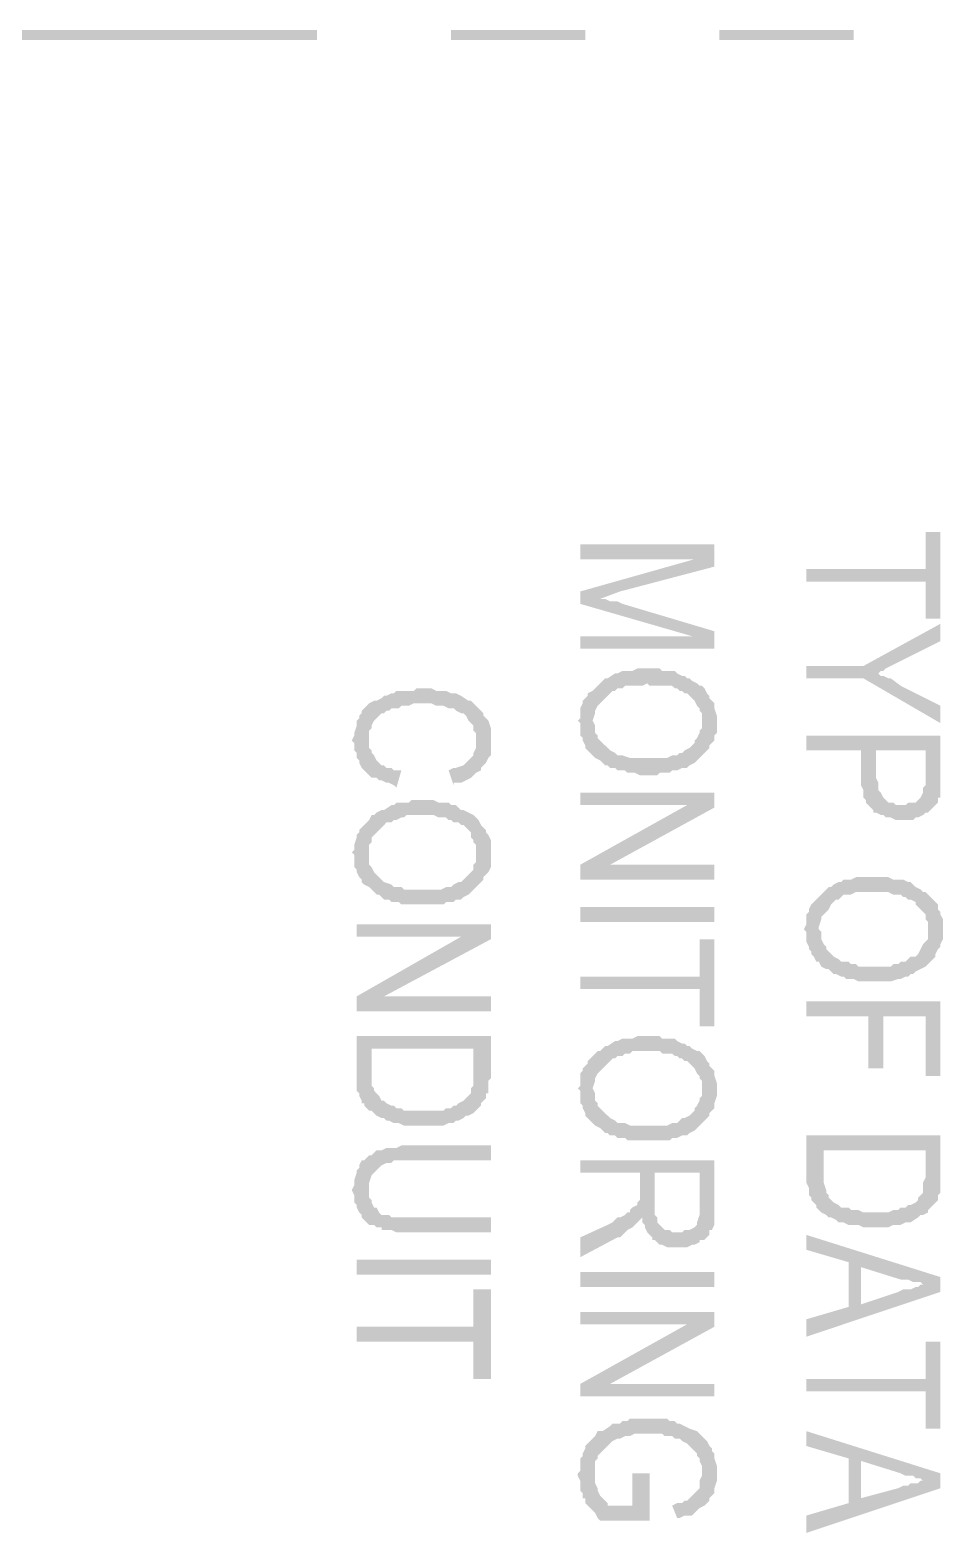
# Model space of a CAD drawing. Header units: inches. Extents: x -186 to 186, y -282 to 282.
# Drawn here: x 136.91 to 150.52, y -0.07 to 22.33 of the extents above; entities that cross this region are included whole.
import ezdxf

# ---------------------------------------------------------------- set-up
doc = ezdxf.new("R2010")
doc.units = ezdxf.units.IN
doc.header["$MEASUREMENT"] = 0
doc.layers.add('H', color=7, linetype='CONTINUOUS', lineweight=100)

msp = doc.modelspace()

# ---------------------------------------------------------------- hatches: boundary and pattern name
at = {"layer": 'H', "linetype": 'Continuous'}
for points in [[(141.185, 22.185), (141.185, 22.333), (131.185, 22.185)], [(141.185, 22.333), (131.185, 22.185), (131.185, 22.333)], [(145.185, 22.185), (145.185, 22.333), (143.185, 22.185)], [(145.185, 22.333), (143.185, 22.185), (143.185, 22.333)], [(149.185, 22.185), (149.185, 22.333), (147.185, 22.185)], [(149.185, 22.333), (147.185, 22.185), (147.185, 22.333)], [(150.481, 13.556), (150.481, 14.852), (150.259, 14.852), (150.259, 14.296), (148.481, 14.296), (148.481, 14.111), (150.259, 14.111), (150.259, 13.556)], [(147.111, 14.333), (147.111, 14.667), (145.111, 14.667), (145.111, 14.444), (146.815, 14.444)], [(147.111, 14.333), (146.815, 14.444), (145.111, 13.963), (145.407, 13.852), (145.704, 13.963)], [(147.111, 13.111), (147.111, 13.37), (145.741, 13.778), (145.667, 13.815), (145.593, 13.815), (145.556, 13.815), (145.481, 13.852), (145.444, 13.852), (145.407, 13.852), (145.111, 13.963), (145.111, 13.778), (146.778, 13.296)], [(150.481, 13.222), (150.481, 13.481), (149.333, 12.852), (149.556, 12.741), (149.593, 12.778), (149.63, 12.778), (149.667, 12.815), (149.889, 12.926)], [(147.111, 13.111), (146.778, 13.296), (145.111, 13.296), (145.111, 13.111)], [(147.148, 12.037), (147.148, 12.111), (147.111, 12.222), (147.111, 12.296), (147.074, 12.333), (147.037, 12.37), (147.037, 12.407), (147, 12.444), (146.963, 12.519), (146.926, 12.556), (146.889, 12.556), (146.852, 12.593), (146.778, 12.63), (146.741, 12.667), (146.704, 12.667), (146.667, 12.704), (146.63, 12.704), (146.556, 12.741), (146.519, 12.778), (146.444, 12.778), (146.407, 12.778), (146.333, 12.778), (146.296, 12.815), (145.963, 12.815), (145.889, 12.778), (145.852, 12.778), (145.778, 12.778), (145.741, 12.778), (145.667, 12.741), (145.63, 12.741), (145.519, 12.667), (145.481, 12.667), (145.444, 12.63), (145.407, 12.593), (145.37, 12.556), (145.333, 12.519), (145.296, 12.481), (145.222, 12.444), (145.222, 12.407), (145.185, 12.37), (145.148, 12.333), (145.148, 12.296), (145.111, 12.222), (145.111, 12.185), (145.111, 12.148), (145.111, 12.074), (145.074, 12.037), (145.111, 12), (145.111, 11.889), (145.111, 11.815), (145.148, 11.778), (145.148, 11.741), (145.185, 11.667), (145.185, 11.63), (145.222, 11.593), (145.259, 11.556), (145.296, 11.519), (145.296, 12.037), (145.333, 12.148), (145.333, 12.185), (145.37, 12.259), (145.407, 12.296), (145.444, 12.333), (145.481, 12.37), (145.519, 12.407), (145.556, 12.444), (145.593, 12.481), (145.63, 12.481), (145.667, 12.519), (145.741, 12.519), (145.778, 12.556), (145.852, 12.556), (145.889, 12.556), (146.037, 12.556), (146.111, 12.593), (146.148, 12.556), (146.296, 12.556), (146.333, 12.556), (146.407, 12.556), (146.481, 12.556), (146.519, 12.519), (146.556, 12.519), (146.593, 12.481), (146.63, 12.481), (146.667, 12.444), (146.704, 12.444), (146.815, 12.333), (146.852, 12.259), (146.889, 12.222), (146.889, 12.185), (146.926, 12.148), (146.926, 11.519), (146.963, 11.556), (147, 11.593), (147.037, 11.63), (147.037, 11.667), (147.074, 11.704), (147.111, 11.741), (147.111, 11.815), (147.148, 11.852), (147.148, 11.889), (147.148, 11.963)], [(150.481, 12), (150.481, 12.259), (149.889, 12.556), (149.741, 12.667), (149.704, 12.667), (149.63, 12.704), (149.593, 12.704), (149.556, 12.741), (149.333, 12.852), (148.481, 12.852), (148.481, 12.667), (149.333, 12.667)], [(143.556, 12.259), (143.519, 12.296), (143.481, 12.333), (143.444, 12.333), (143.333, 12.407), (143.259, 12.444), (143.222, 12.444), (143.185, 12.444), (143.111, 12.481), (143.074, 12.481), (143, 12.481), (142.963, 12.481), (142.889, 12.519), (142.667, 12.519), (142.63, 12.481), (142.556, 12.481), (142.481, 12.481), (142.444, 12.481), (142.37, 12.481), (142.333, 12.444), (142.296, 12.444), (142.222, 12.407), (142.185, 12.407), (142.148, 12.37), (142.074, 12.333), (142.037, 12.333), (141.963, 12.296), (141.926, 12.259), (141.889, 12.222), (141.852, 12.185), (141.852, 12.148), (141.815, 12.111), (141.815, 12.074), (141.778, 12.037), (141.778, 11.963), (141.741, 11.852), (141.741, 11.815), (141.704, 11.741), (141.741, 11.704), (141.741, 11.63), (141.741, 11.593), (141.778, 11.556), (141.778, 11.481), (141.815, 11.444), (141.815, 11.407), (141.852, 11.333), (141.926, 11.259), (141.963, 11.778), (141.963, 11.815), (141.963, 11.889), (142, 11.926), (142, 11.963), (142.037, 12.037), (142.074, 12.074), (142.111, 12.111), (142.148, 12.148), (142.185, 12.148), (142.222, 12.185), (142.259, 12.185), (142.296, 12.222), (142.333, 12.222), (142.407, 12.222), (142.444, 12.259), (142.519, 12.259), (142.556, 12.259), (142.63, 12.296), (142.889, 12.296), (142.963, 12.259), (143.037, 12.259), (143.074, 12.259), (143.148, 12.222), (143.185, 12.222), (143.222, 12.222), (143.259, 12.185), (143.333, 12.148), (143.37, 12.148), (143.407, 12.111), (143.444, 12.037), (143.481, 12), (143.519, 11.963), (143.519, 11.889), (143.556, 11.852), (143.556, 11.778), (143.556, 11.741)], [(143.778, 11.741), (143.778, 11.815), (143.778, 11.926), (143.741, 12.037), (143.704, 12.074), (143.667, 12.111), (143.667, 12.148), (143.63, 12.185), (143.593, 12.222), (143.556, 12.259), (143.556, 11.741), (143.556, 11.667), (143.556, 11.63), (143.519, 11.556), (143.519, 11.519), (143.481, 11.481), (143.444, 11.444), (143.407, 11.407), (143.37, 11.37), (143.259, 11.333), (143.222, 11.333), (143.148, 11.296), (143.222, 11.074), (143.222, 11.111), (143.296, 11.111), (143.333, 11.111), (143.481, 11.185), (143.519, 11.222), (143.556, 11.259), (143.63, 11.296), (143.63, 11.333), (143.667, 11.37), (143.704, 11.407), (143.741, 11.481), (143.778, 11.519), (143.778, 11.63), (143.778, 11.667)], [(146.926, 11.519), (146.926, 12), (146.926, 11.926), (146.889, 11.889), (146.889, 11.852), (146.852, 11.778), (146.815, 11.741), (146.815, 11.704), (146.778, 11.667), (146.741, 11.63), (146.667, 11.593), (146.63, 11.556), (146.593, 11.556), (146.556, 11.519), (146.519, 11.519), (146.481, 11.519), (146.407, 11.481), (146.37, 11.481), (146.296, 11.481), (145.963, 11.481), (145.889, 11.481), (145.852, 11.481), (145.741, 11.519), (145.667, 11.519), (145.63, 11.556), (145.556, 11.593), (145.519, 11.63), (145.407, 11.741), (145.37, 11.778), (145.37, 11.815), (145.333, 11.852), (145.333, 11.926), (145.333, 11.963), (145.296, 12.037), (145.296, 11.519), (145.333, 11.481), (145.407, 11.444), (145.444, 11.407), (145.481, 11.37), (145.519, 11.37), (145.556, 11.333), (145.63, 11.333), (145.667, 11.296), (145.704, 11.296), (145.778, 11.296), (145.815, 11.259), (145.889, 11.259), (145.926, 11.259), (146, 11.222), (146.259, 11.222), (146.296, 11.259), (146.37, 11.259), (146.444, 11.259), (146.481, 11.296), (146.519, 11.296), (146.556, 11.296), (146.63, 11.333), (146.667, 11.333), (146.704, 11.333), (146.741, 11.37), (146.815, 11.407), (146.852, 11.444), (146.889, 11.481)], [(142.444, 11.296), (142.407, 11.296), (142.333, 11.296), (142.296, 11.333), (142.222, 11.333), (142.185, 11.37), (142.148, 11.37), (142.111, 11.407), (142.074, 11.444), (142.037, 11.519), (142, 11.556), (142, 11.593), (141.963, 11.63), (141.963, 11.704), (141.963, 11.778), (141.926, 11.259), (141.963, 11.222), (142, 11.185), (142.074, 11.185), (142.111, 11.148), (142.148, 11.148), (142.222, 11.111), (142.259, 11.111), (142.333, 11.074), (142.37, 11.037)], [(150.481, 11.185), (150.481, 11.815), (148.481, 11.815), (148.481, 11.593), (149.296, 11.593), (149.296, 11.074), (149.333, 11), (149.333, 10.889), (149.37, 10.852), (149.37, 10.815), (149.407, 10.778), (149.444, 10.741), (149.481, 10.704), (149.481, 10.667), (149.519, 10.667), (149.519, 11.593), (150.259, 11.593), (150.259, 10.667), (150.296, 10.667), (150.333, 10.704), (150.37, 10.741), (150.407, 10.778), (150.444, 10.815), (150.444, 10.889), (150.481, 10.889), (150.481, 10.963), (150.481, 11), (150.481, 11.037), (150.481, 11.111)], [(150.259, 10.667), (150.259, 11.185), (150.259, 11.074), (150.222, 11.037), (150.222, 10.963), (150.185, 10.889), (150.148, 10.852), (150.111, 10.815), (150.074, 10.815), (150, 10.815), (149.963, 10.778), (149.815, 10.778), (149.778, 10.815), (149.704, 10.815), (149.667, 10.852), (149.63, 10.889), (149.593, 10.963), (149.556, 11), (149.556, 11.037), (149.556, 11.111), (149.519, 11.185), (149.519, 11.593), (149.519, 10.667), (149.593, 10.63), (149.63, 10.63), (149.667, 10.593), (149.741, 10.593), (149.815, 10.556), (149.852, 10.556), (149.963, 10.556), (150, 10.556), (150.074, 10.556), (150.111, 10.593), (150.148, 10.593), (150.222, 10.63)], [(143.778, 10.074), (143.778, 10.148), (143.778, 10.222), (143.778, 10.259), (143.741, 10.333), (143.704, 10.37), (143.704, 10.407), (143.667, 10.444), (143.63, 10.481), (143.593, 10.556), (143.556, 10.593), (143.519, 10.63), (143.444, 10.667), (143.37, 10.704), (143.333, 10.704), (143.296, 10.741), (143.259, 10.778), (143.185, 10.778), (143.148, 10.815), (143.111, 10.815), (143.037, 10.815), (143, 10.815), (142.926, 10.852), (142.593, 10.852), (142.556, 10.815), (142.481, 10.815), (142.444, 10.815), (142.37, 10.815), (142.333, 10.778), (142.296, 10.778), (142.185, 10.704), (142.148, 10.704), (142.074, 10.667), (142.037, 10.63), (142, 10.63), (141.963, 10.556), (141.926, 10.519), (141.889, 10.481), (141.852, 10.444), (141.815, 10.407), (141.815, 10.37), (141.778, 10.333), (141.778, 10.296), (141.741, 10.185), (141.741, 10.111), (141.704, 10.074), (141.741, 10.037), (141.741, 9.926), (141.741, 9.852), (141.778, 9.815), (141.778, 9.778), (141.815, 9.704), (141.852, 9.667), (141.852, 9.63), (141.889, 9.593), (141.963, 9.556), (141.963, 10.111), (141.963, 10.185), (142, 10.222), (142, 10.296), (142.037, 10.333), (142.074, 10.37), (142.111, 10.407), (142.148, 10.444), (142.185, 10.481), (142.222, 10.519), (142.296, 10.519), (142.333, 10.556), (142.37, 10.556), (142.444, 10.593), (142.481, 10.593), (142.519, 10.63), (142.667, 10.63), (142.741, 10.63), (142.815, 10.63), (142.926, 10.63), (143, 10.593), (143.037, 10.593), (143.111, 10.593), (143.148, 10.556), (143.185, 10.556), (143.222, 10.519), (143.296, 10.519), (143.333, 10.481), (143.37, 10.481), (143.481, 10.37), (143.481, 10.296), (143.519, 10.259), (143.519, 10.222), (143.556, 10.185), (143.556, 9.556), (143.593, 9.593), (143.63, 9.63), (143.667, 9.667), (143.667, 9.704), (143.704, 9.741), (143.741, 9.778), (143.778, 9.852), (143.778, 9.963), (143.778, 10)], [(147.111, 10.741), (147.111, 10.963), (145.111, 10.963), (145.111, 10.778), (146.704, 10.778)], [(147.111, 10.741), (146.704, 10.778), (145.111, 9.889), (145.556, 9.889)], [(143.556, 9.556), (143.556, 10.037), (143.556, 9.963), (143.556, 9.926), (143.519, 9.889), (143.519, 9.815), (143.481, 9.778), (143.444, 9.741), (143.407, 9.704), (143.37, 9.667), (143.333, 9.63), (143.296, 9.63), (143.222, 9.593), (143.185, 9.556), (143.148, 9.556), (143.111, 9.556), (143.037, 9.519), (143, 9.519), (142.926, 9.519), (142.593, 9.519), (142.519, 9.519), (142.481, 9.519), (142.444, 9.556), (142.37, 9.556), (142.333, 9.556), (142.296, 9.593), (142.185, 9.63), (142.148, 9.667), (142.037, 9.778), (142, 9.852), (141.963, 9.889), (141.963, 9.963), (141.963, 10), (141.963, 10.074), (141.963, 9.556), (142, 9.519), (142.037, 9.481), (142.074, 9.444), (142.111, 9.444), (142.148, 9.407), (142.185, 9.37), (142.259, 9.37), (142.296, 9.333), (142.333, 9.333), (142.407, 9.333), (142.444, 9.296), (142.519, 9.296), (142.556, 9.296), (142.63, 9.296), (142.889, 9.296), (142.963, 9.296), (143, 9.296), (143.074, 9.296), (143.111, 9.333), (143.185, 9.333), (143.222, 9.333), (143.259, 9.37), (143.296, 9.37), (143.333, 9.37), (143.37, 9.407), (143.444, 9.444), (143.481, 9.481), (143.519, 9.519)], [(147.111, 9.667), (147.111, 9.889), (145.556, 9.889), (145.111, 9.889), (145.111, 9.667)], [(150.519, 8.926), (150.519, 9.037), (150.519, 9.074), (150.481, 9.148), (150.481, 9.185), (150.444, 9.222), (150.444, 9.296), (150.407, 9.333), (150.37, 9.37), (150.333, 9.407), (150.296, 9.444), (150.259, 9.481), (150.222, 9.481), (150.185, 9.519), (150.111, 9.556), (150.074, 9.593), (150.037, 9.63), (150, 9.63), (149.926, 9.667), (149.889, 9.667), (149.815, 9.667), (149.778, 9.667), (149.704, 9.704), (149.667, 9.704), (149.333, 9.704), (149.296, 9.704), (149.222, 9.704), (149.148, 9.667), (149.111, 9.667), (149.037, 9.667), (149, 9.63), (148.963, 9.63), (148.889, 9.593), (148.852, 9.556), (148.815, 9.556), (148.778, 9.519), (148.741, 9.481), (148.704, 9.444), (148.667, 9.407), (148.63, 9.37), (148.593, 9.333), (148.556, 9.296), (148.519, 9.222), (148.519, 9.185), (148.481, 9.148), (148.481, 9.111), (148.481, 9.037), (148.481, 9), (148.444, 8.926), (148.481, 8.889), (148.481, 8.778), (148.481, 8.741), (148.519, 8.667), (148.519, 8.63), (148.556, 8.593), (148.556, 8.556), (148.593, 8.519), (148.63, 8.444), (148.667, 8.444), (148.667, 8.963), (148.704, 9.074), (148.704, 9.111), (148.741, 9.148), (148.815, 9.222), (148.852, 9.296), (148.889, 9.333), (148.926, 9.37), (148.963, 9.37), (149, 9.407), (149.037, 9.444), (149.111, 9.444), (149.148, 9.444), (149.222, 9.481), (149.259, 9.481), (149.407, 9.481), (149.481, 9.481), (149.519, 9.481), (149.667, 9.481), (149.704, 9.481), (149.778, 9.444), (149.852, 9.444), (149.889, 9.444), (149.926, 9.407), (149.963, 9.407), (150, 9.37), (150.037, 9.37), (150.111, 9.333), (150.111, 9.296), (150.148, 9.259), (150.185, 9.222), (150.222, 9.185), (150.259, 9.148), (150.259, 9.074), (150.296, 9.037), (150.296, 8.407), (150.37, 8.481), (150.407, 8.519), (150.407, 8.556), (150.444, 8.63), (150.481, 8.667), (150.481, 8.704), (150.519, 8.778), (150.519, 8.815), (150.519, 8.852)], [(145.111, 9.037), (147.111, 9.037), (147.111, 9.259), (145.111, 9.259)], [(143.778, 8.778), (143.778, 9), (141.778, 9), (141.778, 8.815), (143.333, 8.815)], [(143.778, 8.778), (143.333, 8.815), (141.778, 7.926), (142.185, 7.926)], [(147.111, 7.481), (147.111, 8.778), (146.889, 8.778), (146.889, 8.222), (145.111, 8.222), (145.111, 8.037), (146.889, 8.037), (146.889, 7.481)], [(150.296, 8.407), (150.296, 8.926), (150.296, 8.852), (150.296, 8.778), (150.259, 8.741), (150.222, 8.704), (150.185, 8.63), (150.148, 8.556), (150.111, 8.519), (150.037, 8.519), (150, 8.481), (149.963, 8.444), (149.926, 8.444), (149.889, 8.444), (149.852, 8.407), (149.778, 8.407), (149.741, 8.37), (149.667, 8.37), (149.333, 8.37), (149.259, 8.37), (149.222, 8.407), (149.148, 8.407), (149.111, 8.444), (149.037, 8.444), (149, 8.444), (148.963, 8.481), (148.889, 8.519), (148.852, 8.556), (148.815, 8.593), (148.778, 8.63), (148.778, 8.667), (148.741, 8.704), (148.704, 8.778), (148.704, 8.815), (148.704, 8.889), (148.667, 8.926), (148.667, 8.444), (148.704, 8.37), (148.778, 8.333), (148.815, 8.333), (148.852, 8.296), (148.889, 8.259), (148.926, 8.259), (149, 8.222), (149.037, 8.222), (149.074, 8.185), (149.148, 8.185), (149.185, 8.185), (149.259, 8.148), (149.296, 8.148), (149.37, 8.148), (149.63, 8.148), (149.667, 8.148), (149.741, 8.148), (149.852, 8.185), (149.889, 8.185), (149.963, 8.222), (150, 8.222), (150.037, 8.259), (150.074, 8.259), (150.111, 8.296), (150.185, 8.333), (150.259, 8.37)], [(143.778, 7.704), (143.778, 7.926), (142.185, 7.926), (141.778, 7.926), (141.778, 7.704)], [(150.481, 6.741), (150.481, 7.852), (148.481, 7.852), (148.481, 7.63), (149.407, 7.63), (149.407, 6.852), (149.63, 6.852), (149.63, 7.63), (150.259, 7.63), (150.259, 6.741)], [(143.778, 6.778), (143.778, 7.333), (141.778, 7.333), (141.778, 6.667), (141.778, 6.593), (141.778, 6.519), (141.815, 6.481), (141.815, 6.444), (141.852, 6.37), (141.852, 6.333), (141.889, 6.333), (141.889, 6.296), (141.963, 6.222), (142, 6.222), (142, 7.148), (143.519, 7.148), (143.519, 6.778), (143.556, 6.222), (143.63, 6.296), (143.63, 6.333), (143.667, 6.37), (143.704, 6.407), (143.704, 6.481), (143.741, 6.481), (143.741, 6.556), (143.741, 6.593), (143.741, 6.667), (143.778, 6.704)], [(147.148, 6.556), (147.148, 6.63), (147.111, 6.741), (147.111, 6.815), (147.074, 6.852), (147.037, 6.889), (147.037, 6.926), (147, 6.963), (146.963, 7.037), (146.926, 7.074), (146.889, 7.111), (146.852, 7.111), (146.778, 7.148), (146.741, 7.185), (146.704, 7.185), (146.667, 7.222), (146.63, 7.222), (146.556, 7.259), (146.519, 7.296), (146.444, 7.296), (146.407, 7.296), (146.333, 7.296), (146.296, 7.333), (145.963, 7.333), (145.889, 7.296), (145.852, 7.296), (145.778, 7.296), (145.741, 7.296), (145.667, 7.259), (145.63, 7.259), (145.519, 7.185), (145.481, 7.185), (145.444, 7.148), (145.407, 7.111), (145.37, 7.111), (145.222, 6.963), (145.222, 6.926), (145.185, 6.889), (145.148, 6.852), (145.148, 6.815), (145.111, 6.778), (145.111, 6.667), (145.111, 6.593), (145.074, 6.556), (145.111, 6.519), (145.111, 6.407), (145.111, 6.333), (145.148, 6.296), (145.148, 6.259), (145.185, 6.185), (145.185, 6.148), (145.222, 6.111), (145.259, 6.074), (145.296, 6.037), (145.296, 6.556), (145.333, 6.667), (145.333, 6.704), (145.37, 6.778), (145.407, 6.815), (145.444, 6.852), (145.481, 6.889), (145.519, 6.926), (145.556, 6.963), (145.593, 7), (145.63, 7), (145.667, 7.037), (145.741, 7.037), (145.778, 7.074), (145.852, 7.074), (145.889, 7.111), (146.037, 7.111), (146.111, 7.111), (146.148, 7.111), (146.296, 7.111), (146.333, 7.074), (146.407, 7.074), (146.481, 7.074), (146.519, 7.037), (146.556, 7.037), (146.593, 7), (146.63, 7), (146.667, 6.963), (146.704, 6.963), (146.741, 6.926), (146.778, 6.889), (146.815, 6.852), (146.852, 6.778), (146.889, 6.741), (146.889, 6.704), (146.926, 6.667), (146.926, 6.037), (146.963, 6.074), (147, 6.111), (147.037, 6.148), (147.037, 6.185), (147.074, 6.222), (147.111, 6.259), (147.111, 6.333), (147.148, 6.444), (147.148, 6.481)], [(143.556, 6.222), (143.519, 6.778), (143.519, 6.704), (143.519, 6.667), (143.519, 6.593), (143.481, 6.556), (143.481, 6.519), (143.481, 6.481), (143.444, 6.444), (143.407, 6.407), (143.37, 6.37), (143.296, 6.333), (143.259, 6.296), (143.222, 6.296), (143.185, 6.259), (143.111, 6.259), (143.074, 6.222), (143.037, 6.222), (142.963, 6.222), (142.852, 6.222), (142.778, 6.222), (142.704, 6.222), (142.667, 6.222), (142.593, 6.222), (142.519, 6.222), (142.481, 6.222), (142.444, 6.259), (142.37, 6.259), (142.333, 6.296), (142.296, 6.296), (142.222, 6.333), (142.185, 6.37), (142.148, 6.37), (142.111, 6.444), (142.074, 6.481), (142.037, 6.519), (142.037, 6.556), (142, 6.593), (142, 6.667), (142, 7.148), (142, 6.222), (142.037, 6.185), (142.074, 6.148), (142.148, 6.111), (142.185, 6.111), (142.222, 6.074), (142.259, 6.074), (142.333, 6.037), (142.37, 6.037), (142.407, 6.037), (142.481, 6), (142.519, 6), (142.593, 6), (142.963, 6), (143.037, 6), (143.074, 6), (143.148, 6.037), (143.185, 6.037), (143.222, 6.037), (143.259, 6.074), (143.296, 6.074), (143.37, 6.111), (143.407, 6.148), (143.444, 6.148), (143.519, 6.185)], [(146.926, 6.037), (146.926, 6.519), (146.926, 6.444), (146.889, 6.407), (146.889, 6.37), (146.852, 6.296), (146.815, 6.259), (146.815, 6.222), (146.778, 6.185), (146.741, 6.148), (146.667, 6.111), (146.63, 6.111), (146.593, 6.074), (146.556, 6.037), (146.519, 6.037), (146.481, 6.037), (146.407, 6), (146.37, 6), (146.296, 6), (145.963, 6), (145.889, 6), (145.852, 6), (145.778, 6.037), (145.741, 6.037), (145.667, 6.037), (145.63, 6.074), (145.556, 6.111), (145.519, 6.148), (145.481, 6.185), (145.444, 6.222), (145.407, 6.259), (145.37, 6.296), (145.37, 6.333), (145.333, 6.37), (145.333, 6.444), (145.333, 6.481), (145.296, 6.556), (145.296, 6.037), (145.333, 6), (145.407, 5.963), (145.444, 5.926), (145.481, 5.889), (145.519, 5.889), (145.556, 5.852), (145.63, 5.852), (145.667, 5.815), (145.704, 5.815), (145.778, 5.815), (145.815, 5.778), (145.889, 5.778), (145.926, 5.778), (146, 5.778), (146.259, 5.778), (146.296, 5.778), (146.37, 5.778), (146.444, 5.778), (146.481, 5.815), (146.519, 5.815), (146.556, 5.815), (146.63, 5.852), (146.667, 5.852), (146.704, 5.852), (146.741, 5.889), (146.815, 5.926), (146.852, 5.963), (146.889, 6)], [(150.481, 5.296), (150.481, 5.852), (148.481, 5.852), (148.481, 5.148), (148.519, 5.074), (148.519, 4.963), (148.556, 4.926), (148.556, 4.889), (148.593, 4.852), (148.63, 4.815), (148.63, 4.778), (148.667, 4.741), (148.704, 4.704), (148.741, 5.63), (150.259, 5.63), (150.259, 5.296), (150.296, 4.704), (150.296, 4.741), (150.333, 4.778), (150.37, 4.815), (150.407, 4.852), (150.444, 4.889), (150.444, 4.963), (150.481, 5), (150.481, 5.037), (150.481, 5.111), (150.481, 5.148), (150.481, 5.222)], [(143.778, 5.481), (143.778, 5.704), (142.444, 5.704), (142.37, 5.667), (142.333, 5.667), (142.259, 5.667), (142.222, 5.667), (142.148, 5.63), (142.111, 5.63), (142.074, 5.63), (142.037, 5.593), (142, 5.556), (141.963, 5.556), (141.963, 5.074), (141.963, 5.111), (141.963, 5.148), (142, 5.259), (142.037, 5.296), (142.074, 5.333), (142.111, 5.37), (142.148, 5.407), (142.222, 5.444), (142.259, 5.444), (142.296, 5.444), (142.333, 5.481), (142.481, 5.481), (142.519, 5.481), (142.593, 5.481)], [(150.296, 4.704), (150.259, 5.296), (150.259, 5.222), (150.222, 5.148), (150.222, 5.111), (150.222, 5.037), (150.222, 5), (150.185, 4.963), (150.148, 4.926), (150.148, 4.889), (150.111, 4.852), (150.037, 4.815), (150, 4.815), (149.963, 4.778), (149.889, 4.778), (149.852, 4.741), (149.815, 4.741), (149.778, 4.741), (149.704, 4.704), (149.556, 4.704), (149.519, 4.704), (149.444, 4.704), (149.37, 4.704), (149.333, 4.704), (149.259, 4.741), (149.222, 4.741), (149.148, 4.741), (149.111, 4.778), (149.074, 4.778), (149, 4.778), (148.963, 4.815), (148.889, 4.852), (148.852, 4.889), (148.815, 4.926), (148.815, 4.963), (148.778, 5), (148.778, 5.037), (148.741, 5.148), (148.741, 5.63), (148.704, 4.704), (148.778, 4.667), (148.815, 4.63), (148.852, 4.63), (148.926, 4.593), (148.963, 4.556), (149, 4.556), (149.037, 4.556), (149.111, 4.519), (149.148, 4.519), (149.185, 4.519), (149.259, 4.519), (149.333, 4.481), (149.704, 4.481), (149.778, 4.519), (149.815, 4.519), (149.852, 4.519), (149.889, 4.519), (149.963, 4.556), (150, 4.556), (150.037, 4.556), (150.148, 4.63), (150.185, 4.667), (150.222, 4.667)], [(143.778, 4.407), (143.778, 4.63), (142.407, 4.63), (142.37, 4.63), (142.296, 4.63), (142.259, 4.667), (142.185, 4.667), (142.148, 4.667), (142.111, 4.704), (142.074, 4.778), (142.037, 4.778), (142, 4.852), (142, 4.889), (141.963, 4.926), (141.963, 5), (141.963, 5.074), (141.963, 5.556), (141.926, 5.519), (141.889, 5.481), (141.852, 5.481), (141.815, 5.407), (141.815, 5.37), (141.778, 5.333), (141.778, 5.296), (141.741, 5.185), (141.741, 5.111), (141.704, 5.037), (141.741, 4.963), (141.741, 4.889), (141.741, 4.852), (141.778, 4.815), (141.778, 4.778), (141.815, 4.704), (141.852, 4.667), (141.852, 4.63), (141.889, 4.593), (141.926, 4.556), (141.963, 4.519), (142.037, 4.519), (142.074, 4.481), (142.148, 4.481), (142.148, 4.444), (142.185, 4.444), (142.259, 4.444), (142.296, 4.444), (142.37, 4.407), (142.481, 4.407), (142.519, 4.407), (142.593, 4.407)], [(147.111, 4.778), (147.111, 5.481), (145.111, 5.481), (145.111, 5.296), (146, 5.296), (146, 5.037), (146.037, 4.63), (146.037, 4.556), (146.074, 4.519), (146.074, 4.481), (146.111, 4.407), (146.148, 4.37), (146.185, 4.333), (146.185, 4.296), (146.222, 4.296), (146.222, 5.296), (146.889, 5.296), (146.889, 4.778), (146.889, 4.296), (146.963, 4.296), (147, 4.333), (147.037, 4.37), (147.037, 4.444), (147.074, 4.444), (147.111, 4.519), (147.111, 4.556), (147.111, 4.704)], [(146.889, 4.296), (146.889, 4.778), (146.889, 4.667), (146.852, 4.556), (146.852, 4.519), (146.815, 4.481), (146.741, 4.444), (146.667, 4.444), (146.63, 4.407), (146.481, 4.407), (146.444, 4.444), (146.37, 4.444), (146.296, 4.519), (146.259, 4.556), (146.259, 4.593), (146.259, 4.63), (146.222, 4.667), (146.222, 5.296), (146.222, 4.296), (146.259, 4.259), (146.296, 4.222), (146.333, 4.222), (146.407, 4.185), (146.444, 4.185), (146.667, 4.185), (146.704, 4.185), (146.778, 4.222), (146.815, 4.222), (146.889, 4.259)], [(146.037, 4.63), (146, 5.037), (146, 4.963), (146, 4.889), (145.963, 4.852), (145.963, 4.815), (145.889, 4.778), (145.852, 4.741), (145.852, 4.704), (145.815, 4.704), (145.778, 4.667), (145.704, 4.63), (145.667, 4.63), (145.593, 4.556), (145.519, 4.519), (145.111, 4.333), (145.111, 4.037), (145.667, 4.333), (145.704, 4.333), (145.741, 4.37), (145.778, 4.407), (145.815, 4.444), (145.889, 4.481), (145.926, 4.519), (145.963, 4.556), (146, 4.593)], [(150.481, 3.519), (150.481, 3.741), (148.481, 4.37), (148.481, 4.148), (149.111, 3.963), (149.111, 3.296), (149.296, 3.889), (149.889, 3.704), (149.963, 3.704), (150, 3.704), (150.074, 3.667), (150.111, 3.667), (150.185, 3.667), (150.222, 3.63), (150.296, 3.63)], [(141.778, 3.778), (143.778, 3.778), (143.778, 4), (141.778, 4)], [(145.111, 3.593), (147.111, 3.593), (147.111, 3.815), (145.111, 3.815)], [(150.481, 3.519), (150.296, 3.63), (150.259, 3.63), (150.185, 3.63), (150.148, 3.593), (150.111, 3.593), (150.037, 3.556), (150, 3.556), (149.926, 3.556), (149.852, 3.519), (149.296, 3.333), (149.296, 3.889), (149.111, 3.296), (148.481, 3.111), (148.481, 2.852)], [(143.778, 2.222), (143.778, 3.556), (143.519, 3.556), (143.519, 3), (141.778, 3), (141.778, 2.778), (143.519, 2.778), (143.519, 2.222)], [(147.111, 3), (147.111, 3.222), (145.111, 3.222), (145.111, 3.037), (146.704, 3.037)], [(147.111, 3), (146.704, 3.037), (145.111, 2.148), (145.556, 2.148)], [(150.481, 1.481), (150.481, 2.778), (150.259, 2.778), (150.259, 2.222), (148.481, 2.222), (148.481, 2.037), (150.259, 2.037), (150.259, 1.481)], [(147.111, 1.963), (147.111, 2.148), (145.556, 2.148), (145.111, 2.148), (145.111, 1.963)], [(147.148, 0.815), (147.148, 0.926), (147.111, 1.037), (147.111, 1.111), (147.074, 1.148), (147.074, 1.185), (147.037, 1.222), (147, 1.296), (146.963, 1.333), (146.926, 1.37), (146.889, 1.407), (146.852, 1.444), (146.741, 1.481), (146.667, 1.519), (146.593, 1.556), (146.556, 1.556), (146.519, 1.593), (146.444, 1.593), (146.407, 1.63), (146.333, 1.63), (146.296, 1.63), (146.185, 1.63), (146.111, 1.63), (146.037, 1.63), (145.889, 1.63), (145.852, 1.63), (145.815, 1.593), (145.741, 1.593), (145.704, 1.556), (145.667, 1.556), (145.593, 1.556), (145.556, 1.519), (145.444, 1.444), (145.37, 1.444), (145.333, 1.37), (145.296, 1.333), (145.259, 1.296), (145.222, 1.259), (145.185, 1.222), (145.185, 1.185), (145.148, 1.111), (145.148, 1.074), (145.111, 1.037), (145.111, 0.926), (145.111, 0.852), (145.074, 0.815), (145.074, 0.778), (145.111, 0.704), (145.111, 0.667), (145.111, 0.556), (145.148, 0.519), (145.148, 0.444), (145.185, 0.444), (145.185, 0.37), (145.222, 0.333), (145.259, 0.296), (145.296, 0.259), (145.333, 0.222), (145.333, 0.815), (145.333, 0.889), (145.333, 0.926), (145.333, 1), (145.37, 1.037), (145.37, 1.074), (145.407, 1.111), (145.444, 1.148), (145.481, 1.185), (145.519, 1.222), (145.556, 1.259), (145.593, 1.296), (145.667, 1.333), (145.704, 1.333), (145.778, 1.37), (145.815, 1.37), (145.852, 1.37), (145.926, 1.407), (146, 1.407), (146.037, 1.407), (146.185, 1.407), (146.259, 1.407), (146.333, 1.407), (146.37, 1.37), (146.444, 1.37), (146.481, 1.37), (146.519, 1.333), (146.556, 1.333), (146.593, 1.333), (146.63, 1.296), (146.704, 1.259), (146.741, 1.222), (146.815, 1.148), (146.852, 1.111), (146.852, 1.074), (146.889, 1.037), (146.889, 1), (146.926, 0.926), (146.926, 0.815), (146.963, 0.333), (147.037, 0.407), (147.037, 0.444), (147.074, 0.481), (147.111, 0.519), (147.111, 0.593), (147.148, 0.704), (147.148, 0.741)], [(150.481, 0.593), (150.481, 0.815), (148.481, 1.444), (148.481, 1.222), (149.111, 1.037), (149.111, 0.37), (149.296, 1), (149.889, 0.815), (149.963, 0.778), (150, 0.778), (150.074, 0.778), (150.111, 0.741), (150.185, 0.741), (150.222, 0.704), (150.296, 0.704)], [(150.481, 0.593), (150.296, 0.704), (150.259, 0.704), (150.185, 0.704), (150.148, 0.667), (150.111, 0.667), (150.037, 0.667), (150, 0.63), (149.926, 0.63), (149.852, 0.593), (149.296, 0.444), (149.296, 1), (149.111, 0.37), (148.481, 0.185), (148.481, -0.074)], [(146.148, 0.111), (146.148, 0.815), (145.889, 0.815), (145.889, 0.333), (145.519, 0.333), (145.519, 0.37), (145.481, 0.407), (145.444, 0.444), (145.407, 0.481), (145.37, 0.556), (145.37, 0.593), (145.333, 0.667), (145.333, 0.704), (145.333, 0.778), (145.333, 0.815), (145.333, 0.222), (145.37, 0.148), (145.407, 0.111)], [(146.963, 0.333), (146.926, 0.815), (146.926, 0.778), (146.889, 0.704), (146.889, 0.667), (146.889, 0.593), (146.852, 0.556), (146.815, 0.519), (146.778, 0.481), (146.741, 0.444), (146.704, 0.407), (146.667, 0.407), (146.63, 0.37), (146.556, 0.37), (146.481, 0.333), (146.556, 0.148), (146.593, 0.148), (146.667, 0.185), (146.704, 0.185), (146.778, 0.185), (146.815, 0.222), (146.889, 0.296)]]:
    msp.add_hatch(color=0, dxfattribs=at).paths.add_polyline_path(points)

doc.saveas('drawing.dxf')
